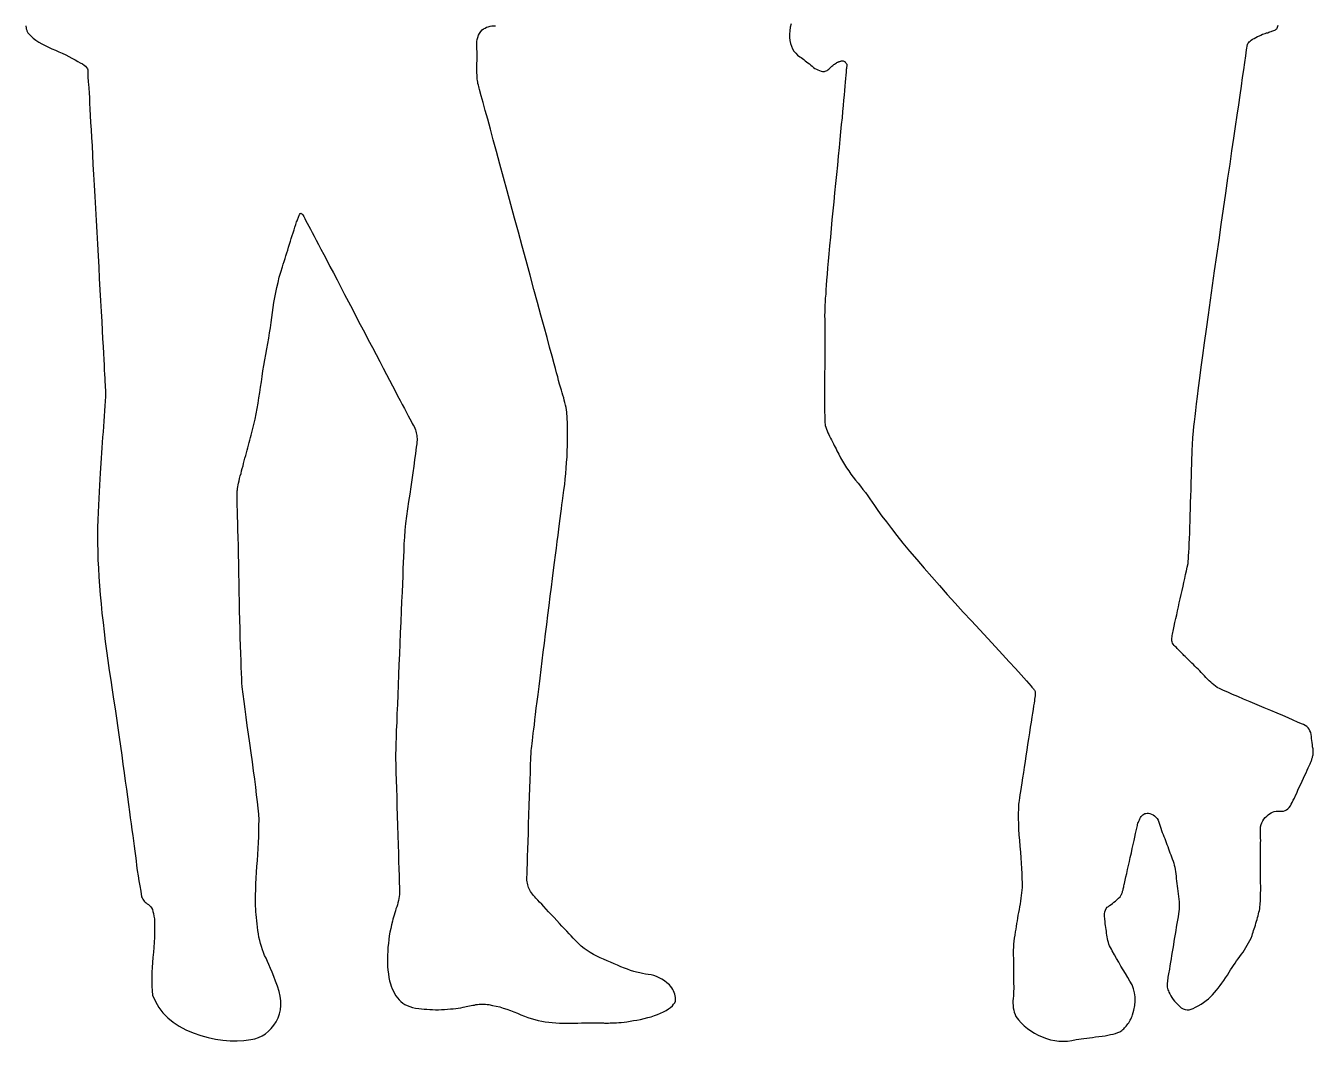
# Model space of a CAD drawing. Extents: x -1641 to 1664, y -769 to 1045.
# Drawn here: x 537 to 1640, y -740 to 130 of the extents above; entities that cross this region are included whole.
import ezdxf

# ---------------------------------------------------------------- set-up
doc = ezdxf.new("R2010")
doc.units = 0
doc.header["$LTSCALE"] = 20
doc.layers.add('_____1', color=7, linetype='CONTINUOUS')

msp = doc.modelspace()

# ---------------------------------------------------------------- linework, layer by layer
at = {"layer": '_____1', "color": 0, "linetype": 'CONTINUOUS', "flags": 128}
for points in [[(536.7, 129.5), (536.8, 128.9), (536.9, 128.3), (537, 127.6), (537.1, 127), (537.3, 126.4), (537.5, 125.8), (537.7, 125.2), (537.9, 124.6), (538.2, 124), (538.5, 123.5), (538.9, 122.9), (538.9, 122.9), (538.9, 122.9), (540.9, 120.9), (543.1, 119), (545.4, 117.2), (547.8, 115.6), (550.4, 114), (553.2, 112.5), (556.1, 111.1), (559.1, 109.8), (562.2, 108.6), (565.1, 107.3), (568, 106), (570.9, 104.7), (573.6, 103.3), (576.3, 101.9), (578.9, 100.4), (581.4, 98.9), (581.4, 98.9), (581.4, 98.9), (583.4, 97.9), (585.2, 96.9), (586.7, 95.9), (587.9, 94.8), (588.8, 93.8), (589.5, 92.7), (589.8, 91.7), (589.9, 90.7), (589.8, 89.6), (589.8, 88.4), (589.8, 87.1), (589.9, 85.8), (590, 84.3), (590.1, 82.8), (590.3, 81.2), (590.5, 79.5), (590.5, 79.5), (590.5, 79.5), (590.7, 76), (590.9, 72.1), (591.2, 67.8), (591.4, 63.1), (591.7, 58.1), (592, 52.6), (592.3, 46.7), (592.7, 40.5), (593.1, 33.8), (593.5, 26.6), (593.9, 18.9), (594.3, 10.7), (594.8, 2), (595.3, -7.1), (595.8, -16.8), (596.4, -26.9), (597, -37.2), (597.5, -47.4), (598.1, -57.5), (598.7, -67.5), (599.2, -77.3), (599.7, -87.1), (600.3, -96.7), (600.8, -106.2), (601.3, -115.3), (601.8, -123.7), (602.2, -131.6), (602.6, -138.8), (602.9, -145.3), (603.3, -151.2), (603.5, -156.5), (603.8, -161.2), (604, -165.3), (604.2, -169.1), (604.4, -172.5), (604.6, -175.5), (604.7, -178.2), (604.8, -180.5), (604.9, -182.4), (605, -184), (605, -184), (605, -184), (604.9, -188), (604.7, -192), (604.5, -196.2), (604.3, -200.5), (604, -204.8), (603.7, -209.2), (603.4, -213.7), (603, -218.3), (602.6, -222.9), (602.3, -227.5), (601.9, -232), (601.6, -236.4), (601.3, -240.8), (601, -245.2), (600.7, -249.5), (600.5, -253.7), (600.5, -253.7), (600.5, -253.7), (600.1, -258.8), (599.8, -264.1), (599.5, -269.7), (599.2, -275.4), (598.9, -281.3), (598.7, -287.4), (598.5, -293.7), (598.3, -300.3), (598.2, -307), (598.3, -313.8), (598.4, -320.8), (598.6, -327.9), (598.9, -335.2), (599.3, -342.7), (599.9, -350.3), (600.5, -358), (601.2, -365.8), (602, -373.7), (602.9, -381.7), (603.8, -389.8), (604.8, -397.9), (605.9, -406.1), (607, -414.4), (608.3, -422.7), (609.5, -431), (610.7, -439.3), (612, -447.5), (613.2, -455.7), (614.4, -463.8), (615.5, -471.8), (616.7, -479.8), (617.9, -487.7), (619, -495.5), (620, -503.1), (621.1, -510.4), (622, -517.5), (623, -524.4), (623.8, -531.1), (624.7, -537.6), (625.5, -543.8), (625.5, -543.8), (625.5, -543.8), (626.3, -549.1), (627, -554.3), (627.7, -559.3), (628.4, -564.1), (629, -568.7), (629.6, -573.2), (630.2, -577.5), (630.7, -581.7), (631.2, -585.8), (631.7, -590), (632.3, -594.2), (633, -598.6), (633.7, -602.9), (634.4, -607.4), (635.2, -612), (636, -616.6), (636, -616.6), (636, -616.6), (636.4, -617.6), (637, -618.6), (637.6, -619.6), (638.3, -620.5), (639.1, -621.3), (639.9, -622), (640.8, -622.7), (641.8, -623.4), (642.8, -624.1), (643.7, -625), (644.5, -626.2), (645.2, -627.6), (645.7, -629.3), (646.2, -631.1), (646.6, -633.2), (646.9, -635.5), (646.9, -635.5), (646.9, -635.5), (647, -639.4), (647, -643.4), (647, -647.5), (646.9, -651.6), (646.7, -655.7), (646.4, -660), (646.1, -664.2), (645.7, -668.6), (645.3, -672.9), (645, -677.2), (644.8, -681.3), (644.7, -685.4), (644.7, -689.4), (644.8, -693.4), (645, -697.2), (645.3, -701), (645.3, -701), (645.3, -701), (647.8, -706.4), (650.8, -711.5), (654.3, -716.1), (658.4, -720.3), (663.1, -724.2), (668.2, -727.6), (674, -730.7), (680.2, -733.3), (686.7, -735.6), (693.1, -737.3), (699.4, -738.7), (705.6, -739.6), (711.8, -740.1), (717.8, -740.2), (723.7, -739.8), (729.6, -739), (729.6, -739), (729.6, -739), (733, -738.3), (736.2, -737.1), (739.3, -735.7), (742.1, -734), (744.7, -731.9), (747.1, -729.5), (749.4, -726.8), (751.4, -723.7), (753, -720.5), (754.3, -717), (755.1, -713.5), (755.4, -709.7), (755.3, -705.9), (754.8, -701.8), (753.8, -697.7), (752.4, -693.4), (750.8, -689.1), (749.3, -685.1), (747.8, -681.4), (746.4, -678), (745.1, -674.8), (743.8, -672), (742.6, -669.4), (741.4, -667), (741.4, -667), (741.4, -667), (740.4, -664.5), (739.5, -662), (738.6, -659.4), (737.9, -656.7), (737.2, -654), (736.6, -651.2), (736.1, -648.4), (735.7, -645.6), (735.3, -642.7), (735, -639.9), (734.7, -637.2), (734.4, -634.5), (734.2, -632), (734, -629.5), (733.9, -627), (733.7, -624.7), (733.7, -624.7), (733.7, -624.7), (733.7, -620), (733.7, -615.2), (733.8, -610.4), (734, -605.5), (734.2, -600.6), (734.5, -595.6), (734.8, -590.6), (735.2, -585.5), (735.6, -580.4), (735.9, -575.3), (736.2, -570.3), (736.4, -565.4), (736.5, -560.5), (736.6, -555.6), (736.7, -550.8), (736.6, -546), (736.6, -546), (736.6, -546), (736, -540.8), (735.3, -535.2), (734.6, -529.2), (733.8, -522.8), (732.9, -516), (731.9, -508.8), (730.9, -501.2), (729.8, -493.3), (728.7, -485.2), (727.6, -477.5), (726.6, -470), (725.6, -462.8), (724.7, -455.9), (723.8, -449.3), (723, -443), (722.2, -436.9), (722.2, -436.9), (722.2, -436.9), (722, -433.5), (721.8, -429.6), (721.6, -425.1), (721.4, -420.1), (721.2, -414.5), (721, -408.4), (720.8, -401.7), (720.6, -394.5), (720.4, -387), (720.2, -379.3), (720, -371.6), (719.8, -363.7), (719.7, -355.8), (719.5, -347.8), (719.3, -339.6), (719.2, -331.4), (719, -323.3), (718.9, -315.8), (718.8, -308.8), (718.6, -302.3), (718.5, -296.4), (718.3, -290.9), (718.2, -286), (718, -281.6), (718, -281.6), (718, -281.6), (718, -279.4), (718, -277.5), (717.9, -275.7), (717.9, -274), (717.9, -272.6), (718, -271.2), (718, -270), (718, -269), (718.1, -268), (718.2, -266.8), (718.5, -265.4), (718.8, -263.9), (719.1, -262.2), (719.5, -260.3), (720, -258.3), (720.6, -256.1), (720.6, -256.1), (720.6, -256.1), (721.2, -254), (721.7, -251.9), (722.3, -249.8), (722.9, -247.6), (723.4, -245.4), (724, -243.2), (724.6, -241), (725.2, -238.7), (725.9, -236.4), (726.5, -234.2), (727.1, -232), (727.7, -229.8), (728.2, -227.6), (728.8, -225.4), (729.4, -223.3), (730, -221.2), (730, -221.2), (730, -221.2), (731.1, -216.6), (732.2, -212), (733.3, -207.5), (734.2, -202.9), (735.1, -198.4), (735.9, -193.8), (736.6, -189.2), (737.3, -184.7), (737.9, -180.1), (738.6, -175.5), (739.3, -170.9), (740, -166.2), (740.8, -161.5), (741.6, -156.8), (742.4, -152.1), (743.3, -147.3), (743.3, -147.3), (743.3, -147.3), (744.1, -142.7), (744.9, -138.1), (745.7, -133.6), (746.4, -129.2), (747.1, -124.8), (747.7, -120.5), (748.3, -116.2), (748.8, -111.9), (749.4, -107.7), (750.1, -103.4), (750.9, -99.1), (751.8, -94.8), (752.9, -90.4), (754, -85.9), (755.3, -81.5), (756.7, -77), (756.7, -77), (756.7, -77), (757.4, -74.7), (758.1, -72.3), (758.9, -70), (759.6, -67.6), (760.4, -65.1), (761.2, -62.7), (761.9, -60.2), (762.7, -57.6), (763.5, -55.1), (764.3, -52.6), (765.1, -50.2), (765.8, -47.8), (766.6, -45.4), (767.3, -43.1), (768.1, -40.8), (768.8, -38.5), (768.8, -38.5), (768.8, -38.5), (769.2, -37.6), (769.5, -36.8), (769.8, -35.9), (770.1, -35.2), (770.4, -34.4), (770.7, -33.7), (771, -33), (771.2, -32.3), (771.5, -31.8), (771.7, -31.4), (772.1, -31.2), (772.4, -31.1), (772.8, -31.2), (773.2, -31.5), (773.6, -31.9), (774.1, -32.5), (774.1, -32.5), (774.1, -32.5), (774.9, -33.9), (775.8, -35.6), (776.8, -37.6), (778, -39.7), (779.2, -42.1), (780.6, -44.7), (782.1, -47.6), (783.8, -50.7), (785.6, -54.1), (787.6, -57.8), (789.7, -62), (792.1, -66.5), (794.7, -71.3), (797.4, -76.6), (800.4, -82.2), (803.5, -88.2), (806.7, -94.4), (810, -100.7), (813.3, -107), (816.7, -113.4), (820, -119.8), (823.4, -126.3), (826.9, -132.9), (830.3, -139.5), (833.8, -146), (837, -152.2), (840.1, -158.1), (843, -163.8), (845.8, -169.1), (848.5, -174.1), (850.9, -178.9), (853.3, -183.3), (855.4, -187.5), (857.5, -191.4), (859.4, -195), (861.2, -198.5), (862.9, -201.7), (864.4, -204.6), (865.9, -207.3), (867.2, -209.7), (867.2, -209.7), (867.2, -209.7), (868, -211.2), (868.8, -212.6), (869.5, -213.9), (870.1, -215.3), (870.6, -216.6), (871.1, -217.9), (871.4, -219.1), (871.7, -220.3), (871.9, -221.6), (872, -222.8), (872.1, -224.2), (872.1, -225.6), (872, -227), (871.8, -228.5), (871.6, -230), (871.3, -231.6), (871.3, -231.6), (871.3, -231.6), (870.7, -236.9), (870, -242.3), (869.2, -247.9), (868.5, -253.6), (867.6, -259.5), (866.7, -265.6), (865.8, -271.7), (864.8, -278.1), (863.9, -284.4), (863.1, -290.6), (862.3, -296.8), (861.7, -302.7), (861.2, -308.6), (860.8, -314.4), (860.6, -320), (860.4, -325.5), (860.4, -325.5), (860.4, -325.5), (860.2, -330.4), (860, -335.8), (859.8, -341.9), (859.5, -348.5), (859.2, -355.8), (858.8, -363.7), (858.5, -372.1), (858.1, -381.2), (857.7, -390.5), (857.3, -399.7), (856.9, -408.7), (856.5, -417.6), (856.2, -426.4), (855.8, -435), (855.5, -443.6), (855.2, -451.9), (854.8, -459.9), (854.6, -467.3), (854.3, -474), (854.1, -480.1), (853.9, -485.5), (853.8, -490.2), (853.7, -494.4), (853.6, -497.9), (853.6, -497.9), (853.6, -497.9), (853.8, -503.8), (854, -510.1), (854.2, -516.8), (854.4, -523.8), (854.6, -531.3), (854.8, -539), (855.1, -547.2), (855.4, -555.7), (855.6, -564.2), (855.9, -572.1), (856.1, -579.5), (856.3, -586.4), (856.5, -592.8), (856.7, -598.7), (856.8, -604.1), (857, -609), (857, -609), (857, -609), (857.1, -610.9), (857.1, -612.8), (857, -614.6), (856.8, -616.4), (856.5, -618.2), (856.2, -620), (855.7, -621.8), (855.2, -623.5), (854.6, -625.2), (854, -626.9), (853.5, -628.7), (852.9, -630.5), (852.4, -632.3), (851.9, -634.1), (851.4, -635.9), (850.9, -637.7), (850.9, -637.7), (850.9, -637.7), (850.1, -640.8), (849.5, -643.9), (848.8, -647), (848.3, -650.2), (847.9, -653.4), (847.5, -656.6), (847.1, -659.9), (846.9, -663.3), (846.7, -666.6), (846.6, -669.9), (846.7, -673.1), (846.8, -676.3), (847.1, -679.5), (847.5, -682.6), (847.9, -685.7), (848.5, -688.8), (848.5, -688.8), (848.5, -688.8), (849.2, -691.2), (849.9, -693.4), (850.8, -695.6), (851.8, -697.6), (852.8, -699.6), (854, -701.5), (855.3, -703.2), (856.6, -704.9), (858.1, -706.4), (859.8, -707.7), (861.6, -708.9), (863.7, -709.9), (865.9, -710.8), (868.2, -711.5), (870.8, -712), (873.5, -712.4), (873.5, -712.4), (873.5, -712.4), (875.8, -712.7), (878.1, -712.9), (880.5, -713.1), (882.9, -713.2), (885.4, -713.3), (887.9, -713.4), (890.4, -713.4), (893, -713.3), (895.6, -713.2), (898.1, -713), (900.6, -712.8), (902.9, -712.6), (905.2, -712.4), (907.4, -712.1), (909.5, -711.7), (911.5, -711.3), (911.5, -711.3), (911.5, -711.3), (912.9, -711), (914.3, -710.7), (915.7, -710.5), (917.1, -710.2), (918.5, -709.9), (919.8, -709.6), (921.2, -709.4), (922.5, -709.1), (923.9, -708.9), (925.2, -708.8), (926.6, -708.7), (928, -708.6), (929.4, -708.7), (930.8, -708.8), (932.3, -708.9), (933.7, -709.1), (933.7, -709.1), (933.7, -709.1), (936.8, -709.7), (939.9, -710.3), (942.9, -711.1), (946, -712), (949, -713), (952.1, -714), (955.1, -715.2), (958.1, -716.5), (961.1, -717.8), (964.1, -718.9), (967.1, -720), (970, -721), (973, -721.9), (976, -722.6), (978.9, -723.3), (981.9, -723.9), (981.9, -723.9), (981.9, -723.9), (984.9, -724.2), (987.9, -724.5), (991, -724.7), (994.1, -724.9), (997.2, -725), (1000.4, -725), (1003.5, -725), (1006.7, -724.9), (1009.9, -724.9), (1013.1, -724.8), (1016.3, -724.7), (1019.4, -724.7), (1022.6, -724.7), (1025.7, -724.7), (1028.8, -724.8), (1031.9, -724.8), (1031.9, -724.8), (1031.9, -724.8), (1032.8, -724.9), (1033.8, -724.9), (1035, -724.9), (1036.3, -724.9), (1037.7, -724.8), (1039.3, -724.8), (1041.1, -724.7), (1042.9, -724.6), (1045, -724.5), (1047.1, -724.3), (1049.5, -724), (1052, -723.7), (1054.7, -723.3), (1057.5, -722.8), (1060.5, -722.3), (1063.6, -721.7), (1066.8, -721), (1069.8, -720.2), (1072.7, -719.4), (1075.5, -718.5), (1078.2, -717.5), (1080.7, -716.5), (1083.2, -715.3), (1085.5, -714.1), (1087.6, -712.8), (1089.4, -711.5), (1090.9, -710.2), (1092, -708.8), (1092.9, -707.4), (1093.5, -706), (1093.7, -704.5), (1093.7, -703), (1093.4, -701.5), (1093, -700.1), (1092.5, -698.7), (1091.9, -697.3), (1091.2, -696), (1090.4, -694.7), (1089.4, -693.4), (1088.4, -692.2), (1088.4, -692.2), (1088.4, -692.2), (1086.3, -690.3), (1084.1, -688.7), (1081.9, -687.3), (1079.7, -686), (1077.4, -685), (1075.1, -684.2), (1072.8, -683.6), (1070.3, -683.2), (1067.9, -682.9), (1065.4, -682.5), (1062.9, -681.9), (1060.3, -681.3), (1057.8, -680.6), (1055.1, -679.8), (1052.5, -678.8), (1049.8, -677.8), (1049.8, -677.8), (1049.8, -677.8), (1046.8, -676.6), (1043.8, -675.4), (1040.9, -674.1), (1037.9, -672.8), (1035, -671.5), (1032, -670.2), (1029.1, -668.9), (1026.2, -667.5), (1023.3, -666.1), (1020.5, -664.5), (1017.8, -662.8), (1015.2, -660.9), (1012.8, -658.9), (1010.4, -656.8), (1008.1, -654.5), (1006, -652.1), (1006, -652.1), (1006, -652.1), (1004.2, -650.2), (1002.4, -648.3), (1000.5, -646.2), (998.5, -644.1), (996.3, -641.8), (994.1, -639.5), (991.8, -637), (989.5, -634.5), (987.1, -631.9), (984.8, -629.5), (982.7, -627.3), (980.7, -625.1), (978.9, -623.1), (977.1, -621.2), (975.5, -619.5), (974, -617.9), (974, -617.9), (974, -617.9), (972.9, -616.7), (971.9, -615.6), (971, -614.5), (970.1, -613.3), (969.4, -612.2), (968.7, -611), (968.1, -609.9), (967.6, -608.8), (967.2, -607.6), (966.9, -606.4), (966.6, -605.1), (966.4, -603.8), (966.3, -602.4), (966.2, -601), (966.3, -599.5), (966.4, -598), (966.4, -598), (966.4, -598), (966.5, -593.2), (966.7, -587.9), (966.8, -582.2), (967, -576), (967.3, -569.3), (967.5, -562.2), (967.7, -554.6), (968, -546.6), (968.3, -538.5), (968.5, -530.8), (968.8, -523.5), (969, -516.6), (969.2, -510.1), (969.4, -504), (969.6, -498.3), (969.8, -492.9), (969.8, -492.9), (969.8, -492.9), (970, -491.4), (970.2, -489.6), (970.4, -487.6), (970.7, -485.3), (971, -482.7), (971.3, -479.8), (971.7, -476.6), (972.1, -473.2), (972.6, -469.4), (973.1, -465.1), (973.7, -460.4), (974.3, -455.1), (975, -449.4), (975.8, -443.3), (976.6, -436.6), (977.5, -429.5), (978.4, -422.1), (979.4, -414.6), (980.3, -407), (981.3, -399.3), (982.3, -391.4), (983.3, -383.5), (984.3, -375.4), (985.3, -367.2), (986.3, -359.2), (987.3, -351.5), (988.2, -344.1), (989.1, -337), (990, -330.3), (990.8, -324), (991.5, -317.9), (992.3, -312.2), (992.9, -306.8), (993.6, -301.7), (994.2, -297), (994.8, -292.5), (995.3, -288.3), (995.8, -284.4), (996.2, -280.9), (996.6, -277.6), (996.6, -277.6), (996.6, -277.6), (997.3, -272.9), (998, -268.3), (998.6, -263.6), (999.1, -258.9), (999.6, -254.1), (1000, -249.4), (1000.3, -244.6), (1000.6, -239.8), (1000.8, -235), (1001, -230.2), (1001, -225.4), (1001.1, -220.7), (1001, -215.9), (1000.9, -211.1), (1000.7, -206.3), (1000.5, -201.6), (1000.5, -201.6), (1000.5, -201.6), (1000.1, -199.5), (999.8, -197.5), (999.3, -195.4), (998.8, -193.3), (998.3, -191.2), (997.8, -189.1), (997.1, -187), (996.5, -184.9), (995.8, -182.7), (995.1, -180.2), (994.3, -177.4), (993.4, -174.5), (992.6, -171.3), (991.6, -167.8), (990.7, -164.1), (989.7, -160.2), (989.7, -160.2), (989.7, -160.2), (987.8, -153.4), (985.7, -145.8), (983.5, -137.4), (981, -128.3), (978.3, -118.4), (975.4, -107.7), (972.3, -96.3), (968.9, -84.2), (965.6, -71.7), (962.2, -59.4), (958.9, -47.3), (955.6, -35.3), (952.4, -23.5), (949.3, -11.8), (946.1, -0.4), (943, 11), (940.1, 21.8), (937.4, 31.8), (934.9, 41), (932.6, 49.4), (930.5, 57), (928.7, 63.7), (927.1, 69.6), (925.7, 74.8), (925.7, 74.8), (925.7, 74.8), (925.3, 76.1), (924.9, 77.4), (924.6, 78.7), (924.3, 80), (924.1, 81.2), (923.9, 82.5), (923.7, 83.7), (923.6, 85), (923.6, 86.2), (923.5, 87.5), (923.4, 88.8), (923.4, 90.1), (923.4, 91.4), (923.3, 92.8), (923.3, 94.1), (923.3, 95.5), (923.3, 95.5), (923.3, 95.5), (923.4, 97.4), (923.5, 99.4), (923.6, 101.3), (923.6, 103.4), (923.5, 105.4), (923.5, 107.5), (923.4, 109.6), (923.3, 111.8), (923.2, 113.9), (923.3, 115.9), (923.6, 117.8), (924.1, 119.6), (924.8, 121.4), (925.6, 123), (926.6, 124.5), (927.8, 125.9), (927.8, 125.9), (927.8, 125.9), (929, 126.8), (930.4, 127.5), (931.7, 128.2), (933.1, 128.7), (934.6, 129.1), (936.1, 129.4), (937.6, 129.5), (939.2, 129.5)], [(1192.7, 131.1), (1192, 128.2), (1191.6, 125.3), (1191.4, 122.4), (1191.4, 119.6), (1191.7, 116.9), (1192.2, 114.3), (1192.9, 112), (1193.9, 109.8), (1195.1, 107.8), (1196.6, 106), (1198.2, 104.4), (1200.1, 103), (1200.1, 103), (1200.1, 103), (1201.3, 102.2), (1202.5, 101.4), (1203.6, 100.5), (1204.8, 99.6), (1206, 98.7), (1207.1, 97.8), (1208.3, 96.8), (1209.5, 95.8), (1210.6, 94.8), (1211.9, 93.9), (1213.1, 93), (1214.3, 92.3), (1215.6, 91.7), (1217, 91.1), (1218.3, 90.7), (1219.7, 90.3), (1219.7, 90.3), (1219.7, 90.3), (1220.5, 90.3), (1221.2, 90.4), (1222, 90.6), (1222.8, 90.8), (1223.5, 91.2), (1224.2, 91.7), (1224.9, 92.3), (1225.6, 93), (1226.3, 93.7), (1227, 94.4), (1227.7, 95), (1228.4, 95.6), (1229.2, 96.2), (1230, 96.7), (1230.8, 97.2), (1231.6, 97.7), (1231.6, 97.7), (1231.6, 97.7), (1232, 98), (1232.5, 98.2), (1232.9, 98.4), (1233.4, 98.6), (1233.9, 98.8), (1234.4, 99), (1234.9, 99.2), (1235.4, 99.3), (1235.9, 99.4), (1236.4, 99.5), (1236.9, 99.5), (1237.4, 99.4), (1237.8, 99.2), (1238.2, 99), (1238.7, 98.8), (1239.1, 98.5), (1239.1, 98.5), (1239.1, 98.5), (1239.4, 98.1), (1239.7, 97.7), (1240, 97.3), (1240.2, 96.9), (1240.3, 96.5), (1240.4, 96), (1240.4, 95.6), (1240.3, 95.1), (1240.3, 94.6), (1240.2, 94), (1240.2, 93.4), (1240.1, 92.8), (1240, 92.1), (1240, 91.3), (1239.9, 90.6), (1239.9, 89.7), (1239.9, 89.7), (1239.9, 89.7), (1239.7, 87.2), (1239.4, 84.4), (1239.1, 81.2), (1238.8, 77.8), (1238.5, 74.1), (1238.1, 70), (1237.7, 65.7), (1237.3, 61.1), (1236.8, 56.1), (1236.3, 50.7), (1235.7, 44.9), (1235.1, 38.7), (1234.5, 32.2), (1233.8, 25.2), (1233.1, 17.9), (1232.3, 10.1), (1231.5, 2.2), (1230.7, -5.7), (1230, -13.5), (1229.2, -21.2), (1228.5, -28.9), (1227.7, -36.6), (1227, -44.2), (1226.3, -51.7), (1225.6, -59), (1225, -65.8), (1224.4, -72.1), (1223.9, -78), (1223.5, -83.4), (1223.1, -88.3), (1222.8, -92.8), (1222.5, -96.8), (1222.3, -100.5), (1222, -103.8), (1221.9, -106.9), (1221.7, -109.7), (1221.6, -112.2), (1221.5, -114.4), (1221.5, -116.3), (1221.4, -117.9), (1221.4, -117.9), (1221.4, -117.9), (1221.5, -123.3), (1221.6, -129), (1221.6, -135), (1221.6, -141.3), (1221.6, -147.8), (1221.5, -154.7), (1221.5, -161.8), (1221.4, -169.3), (1221.3, -176.6), (1221.2, -183.4), (1221.2, -189.6), (1221.3, -195.4), (1221.4, -200.6), (1221.5, -205.3), (1221.7, -209.4), (1221.9, -213), (1221.9, -213), (1221.9, -213), (1222.4, -214.5), (1223, -216), (1223.6, -217.6), (1224.2, -219.1), (1224.9, -220.6), (1225.7, -222.2), (1226.5, -223.8), (1227.3, -225.3), (1228.1, -226.9), (1228.9, -228.5), (1229.7, -230), (1230.5, -231.5), (1231.3, -233), (1232, -234.6), (1232.8, -236), (1233.5, -237.5), (1233.5, -237.5), (1233.5, -237.5), (1235, -240.5), (1236.7, -243.4), (1238.4, -246.3), (1240.2, -249.1), (1242.1, -251.8), (1244, -254.5), (1246, -257.2), (1248, -259.8), (1250.1, -262.4), (1252.2, -265), (1254.2, -267.7), (1256.3, -270.3), (1258.3, -273.1), (1260.2, -275.8), (1262.2, -278.6), (1264.1, -281.4), (1264.1, -281.4), (1264.1, -281.4), (1267.1, -285.7), (1270.4, -290.5), (1274.3, -295.6), (1278.6, -301.2), (1283.3, -307.2), (1288.5, -313.6), (1294.2, -320.5), (1300.3, -327.7), (1306.7, -335.1), (1313.2, -342.6), (1319.8, -350.1), (1326.5, -357.7), (1333.3, -365.2), (1340.2, -372.8), (1347.2, -380.4), (1354.3, -388), (1361.3, -395.5), (1367.9, -402.5), (1374, -409.1), (1379.7, -415.4), (1385, -421.2), (1389.8, -426.6), (1394.3, -431.6), (1398.3, -436.2), (1398.3, -436.2), (1398.3, -436.2), (1399.1, -437.1), (1399.8, -437.9), (1400.3, -438.6), (1400.8, -439.2), (1401.2, -439.8), (1401.6, -440.3), (1401.8, -440.7), (1401.9, -441), (1402, -441.4), (1402, -442), (1401.9, -442.7), (1401.9, -443.6), (1401.8, -444.6), (1401.6, -445.9), (1401.4, -447.3), (1401.2, -448.8), (1401.2, -448.8), (1401.2, -448.8), (1400.9, -450.8), (1400.5, -453.2), (1400.1, -456.1), (1399.6, -459.3), (1399, -462.9), (1398.4, -467), (1397.7, -471.4), (1397, -476.3), (1396.2, -481.3), (1395.4, -486.3), (1394.7, -491.2), (1393.9, -496), (1393.2, -500.8), (1392.5, -505.5), (1391.8, -510.1), (1391.1, -514.7), (1390.4, -519), (1389.8, -522.9), (1389.3, -526.4), (1388.8, -529.4), (1388.4, -532), (1388.1, -534.2), (1387.8, -535.9), (1387.6, -537.2), (1387.6, -537.2), (1387.6, -537.2), (1387.5, -541.2), (1387.4, -545.4), (1387.4, -549.7), (1387.5, -554.2), (1387.7, -558.8), (1388, -563.5), (1388.3, -568.4), (1388.7, -573.4), (1389.2, -578.4), (1389.5, -583.3), (1389.9, -587.9), (1390.1, -592.4), (1390.3, -596.7), (1390.5, -600.9), (1390.6, -604.8), (1390.6, -608.6), (1390.6, -608.6), (1390.6, -608.6), (1390.5, -610.9), (1390.2, -613.2), (1390, -615.6), (1389.7, -617.9), (1389.3, -620.3), (1388.9, -622.7), (1388.5, -625.2), (1388.1, -627.6), (1387.6, -630.1), (1387.1, -632.5), (1386.7, -634.9), (1386.3, -637.3), (1385.9, -639.7), (1385.5, -642.1), (1385.2, -644.4), (1384.8, -646.8), (1384.8, -646.8), (1384.8, -646.8), (1384.3, -649.5), (1383.9, -652.2), (1383.6, -654.8), (1383.4, -657.3), (1383.2, -659.8), (1383.1, -662.3), (1383.1, -664.7), (1383.1, -667), (1383.2, -669.4), (1383.2, -671.8), (1383.3, -674.2), (1383.3, -676.8), (1383.3, -679.3), (1383.3, -681.9), (1383.2, -684.6), (1383.2, -687.3), (1383.2, -687.3), (1383.2, -687.3), (1383.3, -689.3), (1383.4, -691.4), (1383.5, -693.4), (1383.5, -695.5), (1383.4, -697.5), (1383.3, -699.6), (1383.2, -701.6), (1383, -703.7), (1382.8, -705.8), (1382.8, -707.8), (1382.9, -709.8), (1383.1, -711.8), (1383.5, -713.7), (1384, -715.6), (1384.6, -717.4), (1385.4, -719.2), (1385.4, -719.2), (1385.4, -719.2), (1387.6, -722), (1390, -724.7), (1392.5, -727.1), (1395.3, -729.4), (1398.2, -731.5), (1401.3, -733.4), (1404.5, -735.2), (1407.9, -736.8), (1411.5, -738.1), (1415, -739.1), (1418.6, -739.9), (1422.2, -740.3), (1425.9, -740.4), (1429.6, -740.3), (1433.3, -739.8), (1437.1, -739), (1437.1, -739), (1437.1, -739), (1439.2, -738.7), (1441.4, -738.4), (1443.7, -738), (1446.1, -737.7), (1448.5, -737.4), (1451.1, -737.1), (1453.7, -736.8), (1456.5, -736.5), (1459.2, -736.2), (1461.8, -735.8), (1464.2, -735.3), (1466.5, -734.8), (1468.7, -734.3), (1470.8, -733.7), (1472.7, -733), (1474.5, -732.3), (1474.5, -732.3), (1474.5, -732.3), (1475.3, -731.8), (1476.2, -731.1), (1477, -730.5), (1477.8, -729.8), (1478.5, -729), (1479.3, -728.2), (1480, -727.4), (1480.7, -726.5), (1481.4, -725.5), (1482.1, -724.6), (1482.7, -723.5), (1483.3, -722.5), (1483.9, -721.4), (1484.4, -720.2), (1484.9, -719), (1485.4, -717.8), (1485.4, -717.8), (1485.4, -717.8), (1486.5, -713.8), (1487.3, -709.9), (1487.7, -706.2), (1487.6, -702.5), (1487.1, -698.9), (1486.2, -695.5), (1484.9, -692.1), (1483.1, -688.9), (1481.2, -685.7), (1479.2, -682.4), (1477.3, -679.2), (1475.4, -676), (1473.6, -672.8), (1471.7, -669.5), (1469.9, -666.3), (1468, -663.1), (1468, -663.1), (1468, -663.1), (1467.2, -661.7), (1466.4, -660.2), (1465.7, -658.8), (1465.1, -657.3), (1464.6, -655.8), (1464.2, -654.2), (1463.8, -652.7), (1463.5, -651.1), (1463.3, -649.5), (1463.1, -647.8), (1462.9, -646.2), (1462.6, -644.6), (1462.4, -643), (1462.2, -641.4), (1462, -639.8), (1461.8, -638.1), (1461.8, -638.1), (1461.8, -638.1), (1461.5, -635.7), (1461.3, -633.4), (1461.4, -631.4), (1461.6, -629.6), (1462.1, -628.1), (1462.7, -626.8), (1463.6, -625.7), (1464.6, -624.9), (1465.7, -624.2), (1466.9, -623.3), (1468.1, -622.4), (1469.3, -621.4), (1470.6, -620.4), (1471.9, -619.2), (1473.2, -618), (1474.6, -616.7), (1474.6, -616.7), (1474.6, -616.7), (1475, -616.2), (1475.3, -615.7), (1475.6, -615.1), (1475.9, -614.6), (1476.2, -614), (1476.4, -613.3), (1476.7, -612.7), (1476.8, -612), (1477, -611.3), (1477.2, -610.6), (1477.4, -609.8), (1477.6, -609), (1477.8, -608.1), (1478, -607.2), (1478.2, -606.3), (1478.4, -605.3), (1478.4, -605.3), (1478.4, -605.3), (1479, -602.5), (1479.7, -599.6), (1480.4, -596.6), (1481.1, -593.4), (1481.8, -590), (1482.6, -586.5), (1483.4, -582.9), (1484.3, -579.1), (1485.1, -575.3), (1485.9, -571.8), (1486.6, -568.5), (1487.3, -565.5), (1487.9, -562.6), (1488.5, -560.1), (1489, -557.8), (1489.5, -555.7), (1489.5, -555.7), (1489.5, -555.7), (1489.7, -554.7), (1490, -553.7), (1490.4, -552.8), (1490.8, -551.8), (1491.2, -550.8), (1491.7, -549.9), (1492.2, -548.9), (1492.8, -548), (1493.5, -547.1), (1494.2, -546.4), (1495, -545.8), (1495.9, -545.4), (1496.8, -545.2), (1497.8, -545), (1498.9, -545.1), (1500.1, -545.3), (1500.1, -545.3), (1500.1, -545.3), (1501.6, -545.8), (1502.9, -546.5), (1504.2, -547.4), (1505.3, -548.5), (1506.3, -549.7), (1507.2, -551.1), (1507.9, -552.7), (1508.5, -554.4), (1509, -556.2), (1509.6, -558), (1510.2, -559.8), (1510.8, -561.6), (1511.5, -563.3), (1512.2, -565), (1512.9, -566.7), (1513.6, -568.4), (1513.6, -568.4), (1513.6, -568.4), (1514.2, -570.2), (1514.8, -572), (1515.5, -573.7), (1516.1, -575.5), (1516.8, -577.3), (1517.4, -579), (1518.1, -580.8), (1518.8, -582.5), (1519.4, -584.3), (1520, -586.1), (1520.6, -587.8), (1521.1, -589.6), (1521.5, -591.4), (1521.9, -593.3), (1522.2, -595.1), (1522.4, -596.9), (1522.4, -596.9), (1522.4, -596.9), (1522.6, -599), (1522.8, -601.1), (1523, -603.2), (1523.3, -605.3), (1523.6, -607.5), (1523.9, -609.7), (1524.2, -611.9), (1524.5, -614.2), (1524.8, -616.5), (1525, -618.7), (1525.2, -620.9), (1525.3, -623), (1525.2, -625.1), (1525.2, -627.2), (1525, -629.2), (1524.7, -631.2), (1524.7, -631.2), (1524.7, -631.2), (1524.3, -634), (1523.8, -636.8), (1523.3, -639.7), (1522.8, -642.7), (1522.4, -645.6), (1521.9, -648.6), (1521.3, -651.7), (1520.8, -654.8), (1520.3, -657.8), (1519.8, -660.9), (1519.3, -663.9), (1518.8, -666.9), (1518.3, -669.9), (1517.8, -672.8), (1517.3, -675.8), (1516.9, -678.6), (1516.9, -678.6), (1516.9, -678.6), (1516.6, -680), (1516.4, -681.4), (1516.2, -682.8), (1515.9, -684.1), (1515.7, -685.5), (1515.5, -686.8), (1515.3, -688.1), (1515.2, -689.4), (1515, -690.7), (1515, -691.9), (1515, -693.1), (1515.1, -694.2), (1515.3, -695.3), (1515.6, -696.3), (1516, -697.3), (1516.5, -698.3), (1516.5, -698.3), (1516.5, -698.3), (1517.3, -699.9), (1518.1, -701.5), (1519.1, -703.1), (1520.1, -704.6), (1521.3, -706.2), (1522.6, -707.6), (1524, -709.1), (1525.5, -710.5), (1527, -711.8), (1528.6, -712.7), (1530.3, -713.3), (1532, -713.5), (1533.8, -713.5), (1535.6, -713.1), (1537.4, -712.3), (1539.3, -711.3), (1539.3, -711.3), (1539.3, -711.3), (1541.7, -710), (1544, -708.6), (1546.2, -707.2), (1548.3, -705.6), (1550.3, -704), (1552.1, -702.3), (1553.9, -700.6), (1555.6, -698.8), (1557.2, -696.8), (1558.8, -694.9), (1560.3, -692.8), (1561.9, -690.7), (1563.5, -688.4), (1565.1, -686.2), (1566.6, -683.8), (1568.1, -681.4), (1568.1, -681.4), (1568.1, -681.4), (1569.4, -679.4), (1570.6, -677.4), (1571.9, -675.5), (1573.2, -673.5), (1574.5, -671.6), (1575.9, -669.7), (1577.2, -667.8), (1578.6, -665.9), (1580, -664), (1581.3, -662), (1582.5, -660.1), (1583.7, -658.1), (1584.8, -656.1), (1585.9, -654), (1586.9, -652), (1587.8, -649.9), (1587.8, -649.9), (1587.8, -649.9), (1588.2, -648.5), (1588.7, -647.1), (1589.1, -645.7), (1589.6, -644.2), (1590.1, -642.6), (1590.6, -641), (1591.1, -639.4), (1591.6, -637.7), (1592.1, -636.1), (1592.5, -634.4), (1593, -632.9), (1593.3, -631.4), (1593.7, -629.9), (1594, -628.5), (1594.3, -627.1), (1594.5, -625.8), (1594.5, -625.8), (1594.5, -625.8), (1594.7, -622.9), (1594.9, -619.9), (1595, -616.9), (1595.1, -613.8), (1595.2, -610.8), (1595.2, -607.7), (1595.1, -604.6), (1595.1, -601.4), (1595, -598.3), (1595, -595.1), (1594.9, -592), (1594.9, -588.9), (1594.9, -585.8), (1594.9, -582.8), (1594.9, -579.7), (1595, -576.7), (1595, -576.7), (1595, -576.7), (1595.1, -574.6), (1595.1, -572.6), (1595.1, -570.6), (1595.2, -568.5), (1595.1, -566.5), (1595.1, -564.5), (1595, -562.5), (1595, -560.5), (1595, -558.5), (1595.1, -556.7), (1595.5, -554.9), (1596.1, -553.3), (1596.9, -551.7), (1597.8, -550.3), (1598.9, -548.9), (1600.3, -547.7), (1600.3, -547.7), (1600.3, -547.7), (1601.5, -546.5), (1602.7, -545.5), (1604, -544.7), (1605.4, -544.1), (1606.8, -543.6), (1608.4, -543.4), (1609.9, -543.3), (1611.6, -543.4), (1613.2, -543.4), (1614.7, -543.3), (1616.1, -542.9), (1617.4, -542.2), (1618.5, -541.4), (1619.6, -540.3), (1620.6, -538.9), (1621.4, -537.4), (1621.4, -537.4), (1621.4, -537.4), (1622.2, -535.8), (1623.1, -534), (1624, -532.1), (1624.9, -530), (1626, -527.8), (1627.1, -525.4), (1628.2, -522.9), (1629.5, -520.2), (1630.7, -517.6), (1631.8, -515), (1632.9, -512.6), (1634, -510.4), (1634.9, -508.2), (1635.9, -506.3), (1636.7, -504.4), (1637.5, -502.7), (1637.5, -502.7), (1637.5, -502.7), (1637.8, -502), (1638.1, -501.3), (1638.4, -500.7), (1638.6, -500), (1638.9, -499.3), (1639.1, -498.6), (1639.3, -498), (1639.5, -497.3), (1639.7, -496.6), (1639.9, -495.9), (1640, -495.2), (1640.1, -494.5), (1640.2, -493.8), (1640.2, -493.1), (1640.2, -492.3), (1640.2, -491.6), (1640.2, -491.6), (1640.2, -491.6), (1640, -489.9), (1639.7, -488.1), (1639.5, -486.4), (1639.3, -484.6), (1639, -482.9), (1638.8, -481.1), (1638.6, -479.4), (1638.3, -477.7), (1638, -476), (1637.4, -474.5), (1636.7, -473.1), (1635.8, -471.9), (1634.7, -470.8), (1633.4, -469.9), (1631.9, -469.1), (1630.2, -468.5), (1630.2, -468.5), (1630.2, -468.5), (1626.7, -467), (1622.9, -465.3), (1618.7, -463.5), (1614.1, -461.5), (1609.2, -459.4), (1603.9, -457.1), (1598.2, -454.7), (1592.1, -452.2), (1586.1, -449.7), (1580.5, -447.4), (1575.5, -445.2), (1571, -443.3), (1567, -441.5), (1563.4, -439.9), (1560.4, -438.5), (1557.9, -437.3), (1557.9, -437.3), (1557.9, -437.3), (1556.5, -436.2), (1555, -435.1), (1553.7, -434), (1552.3, -432.8), (1550.9, -431.6), (1549.6, -430.2), (1548.2, -428.9), (1546.9, -427.5), (1545.6, -426), (1544.2, -424.6), (1542.9, -423.2), (1541.6, -421.8), (1540.2, -420.5), (1538.8, -419.2), (1537.5, -417.8), (1536.1, -416.6), (1536.1, -416.6), (1536.1, -416.6), (1535.3, -415.7), (1534.4, -414.9), (1533.6, -414), (1532.8, -413.2), (1531.9, -412.4), (1531.1, -411.5), (1530.3, -410.7), (1529.4, -409.9), (1528.6, -409), (1527.8, -408.2), (1526.9, -407.4), (1526.1, -406.5), (1525.3, -405.7), (1524.5, -404.9), (1523.7, -404.1), (1522.9, -403.2), (1522.9, -403.2), (1522.9, -403.2), (1521.8, -402.3), (1520.9, -401.4), (1520.2, -400.4), (1519.6, -399.4), (1519.2, -398.3), (1519, -397.3), (1518.9, -396.2), (1519, -395.1), (1519.2, -394), (1519.4, -392.8), (1519.6, -391.6), (1519.9, -390.4), (1520.1, -389.1), (1520.4, -387.7), (1520.7, -386.3), (1521, -384.9), (1521, -384.9), (1521, -384.9), (1521.7, -381.7), (1522.4, -378.4), (1523.2, -375.1), (1523.9, -371.7), (1524.7, -368.3), (1525.4, -364.8), (1526.2, -361.3), (1527, -357.8), (1527.8, -354.2), (1528.6, -350.7), (1529.3, -347.3), (1530.1, -343.9), (1530.8, -340.6), (1531.5, -337.4), (1532.2, -334.2), (1532.9, -331.1), (1532.9, -331.1), (1532.9, -331.1), (1533.1, -329.3), (1533.2, -327.1), (1533.4, -324.5), (1533.6, -321.4), (1533.8, -318), (1533.9, -314.1), (1534.1, -309.8), (1534.3, -305.1), (1534.5, -300.1), (1534.6, -295), (1534.8, -289.8), (1535, -284.4), (1535.1, -279), (1535.3, -273.4), (1535.5, -267.7), (1535.6, -261.9), (1535.8, -256.2), (1535.9, -250.9), (1536.1, -246), (1536.2, -241.4), (1536.4, -237.3), (1536.5, -233.5), (1536.6, -230.1), (1536.8, -227.1), (1536.8, -227.1), (1536.8, -227.1), (1536.9, -225.4), (1537, -223.2), (1537.3, -220.6), (1537.6, -217.5), (1537.9, -213.9), (1538.4, -209.8), (1538.9, -205.3), (1539.5, -200.2), (1540.1, -194.5), (1540.9, -188), (1541.9, -180.6), (1543, -172.3), (1544.2, -163.1), (1545.6, -153.1), (1547, -142.2), (1548.7, -130.5), (1550.4, -118.2), (1552.1, -105.7), (1553.9, -93.1), (1555.7, -80.3), (1557.6, -67.3), (1559.5, -54.1), (1561.4, -40.7), (1563.3, -27.2), (1565.3, -13.8), (1567.1, -1.1), (1568.9, 10.9), (1570.5, 22.3), (1572.1, 33.1), (1573.6, 43.3), (1575, 52.8), (1576.3, 61.7), (1577.5, 70), (1578.6, 77.8), (1579.7, 85.1), (1580.7, 91.8), (1581.6, 98), (1582.4, 103.7), (1583.1, 108.9), (1583.8, 113.5), (1583.8, 113.5), (1583.8, 113.5), (1584.1, 114.2), (1584.6, 114.9), (1585.3, 115.7), (1586.1, 116.4), (1587.1, 117.2), (1588.2, 117.9), (1589.5, 118.7), (1591, 119.5), (1592.5, 120.3), (1594, 121), (1595.3, 121.6), (1596.7, 122.2), (1597.9, 122.7), (1599.1, 123), (1600.2, 123.4), (1601.2, 123.6), (1601.2, 123.6), (1601.2, 123.6), (1602.2, 123.9), (1603.1, 124.2), (1604, 124.5), (1604.8, 124.8), (1605.6, 125.1), (1606.4, 125.4), (1607.2, 125.7), (1607.9, 126.1), (1608.5, 126.5), (1609, 126.9), (1609.4, 127.6), (1609.7, 128.3), (1609.9, 129.1), (1610, 130)]]:
    msp.add_lwpolyline(points, dxfattribs=at)

doc.saveas('drawing.dxf')
